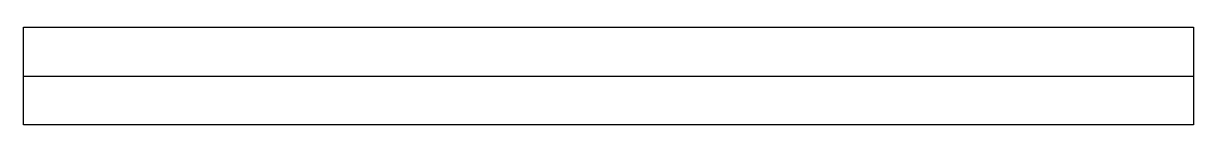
# Model space of a CAD drawing. Extents: x -4.8 to 39.3, y -1.8 to 1.8.
import ezdxf

# ---------------------------------------------------------------- set-up
doc = ezdxf.new("R2010")
doc.units = 0
doc.header["$LTSCALE"] = 25
doc.linetypes.add('AUSGEZOGEN', pattern=[0])
doc.layers.get('0').update_dxf_attribs({"linetype": 'AUSGEZOGEN'})

msp = doc.modelspace()

# ---------------------------------------------------------------- linework, layer by layer
at = {"color": 0}
msp.add_line((-4.830992, 0), (39.251811, 0), dxfattribs=at)
msp.add_lwpolyline([(39.251811, -1.836783), (-4.830992, -1.836783), (-4.830992, 1.836783), (39.251811, 1.836783)], close=True, dxfattribs=at)

doc.saveas('drawing.dxf')
